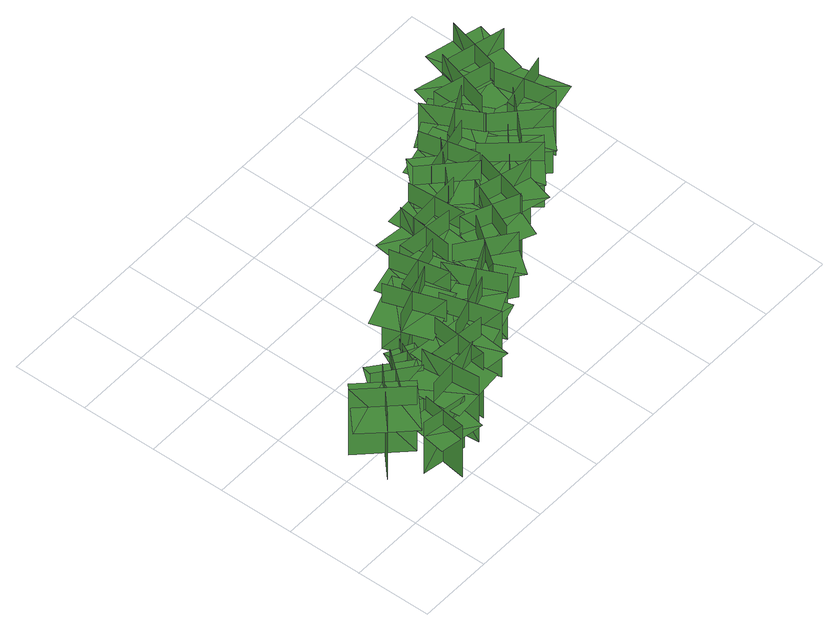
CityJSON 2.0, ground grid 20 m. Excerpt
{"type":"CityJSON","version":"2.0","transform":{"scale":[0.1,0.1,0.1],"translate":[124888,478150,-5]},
"CityObjects":{
"tree1":{"type":"SolitaryVegetationObject","geometry":[{"type":"MultiSurface","lod":"1","boundaries":[[[0,1,2]],[[0,2,3]],[[4,5,6]],[[4,6,7]],[[8,9,10]],[[8,10,11]],[[8,11,12]],[[8,12,13]]]}]},
"tree2":{"type":"SolitaryVegetationObject","geometry":[{"type":"MultiSurface","lod":"1","boundaries":[[[14,15,16]],[[14,16,17]],[[18,19,20]],[[18,20,21]],[[22,23,24]],[[22,24,25]],[[22,25,26]],[[22,26,27]]]}]},
"tree3":{"type":"SolitaryVegetationObject","geometry":[{"type":"MultiSurface","lod":"1","boundaries":[[[28,29,30]],[[28,30,31]],[[32,33,34]],[[32,34,35]],[[36,37,38]],[[36,38,39]],[[36,39,40]],[[36,40,41]]]}]},
"tree4":{"type":"SolitaryVegetationObject","geometry":[{"type":"MultiSurface","lod":"1","boundaries":[[[42,43,44]],[[42,44,45]],[[46,47,48]],[[46,48,49]],[[50,51,52]],[[50,52,53]],[[50,53,54]],[[50,54,55]]]}]},
"tree5":{"type":"SolitaryVegetationObject","geometry":[{"type":"MultiSurface","lod":"1","boundaries":[[[56,57,58]],[[56,58,59]],[[60,61,62]],[[60,62,63]],[[64,65,66]],[[64,66,67]],[[64,67,68]],[[64,68,69]]]}]},
"tree6":{"type":"SolitaryVegetationObject","geometry":[{"type":"MultiSurface","lod":"1","boundaries":[[[70,71,72]],[[70,72,73]],[[74,75,76]],[[74,76,77]],[[78,79,80]],[[78,80,81]],[[78,81,82]],[[78,82,83]]]}]},
"tree7":{"type":"SolitaryVegetationObject","geometry":[{"type":"MultiSurface","lod":"1","boundaries":[[[84,85,86]],[[84,86,87]],[[88,89,90]],[[88,90,91]],[[92,93,94]],[[92,94,95]],[[92,95,96]],[[92,96,97]]]}]},
"tree8":{"type":"SolitaryVegetationObject","geometry":[{"type":"MultiSurface","lod":"1","boundaries":[[[98,99,100]],[[98,100,101]],[[102,103,104]],[[102,104,105]],[[106,107,108]],[[106,108,109]],[[106,109,110]],[[106,110,111]]]}]},
"tree9":{"type":"SolitaryVegetationObject","geometry":[{"type":"MultiSurface","lod":"1","boundaries":[[[112,113,114]],[[112,114,115]],[[116,117,118]],[[116,118,119]],[[120,121,122]],[[120,122,123]],[[120,123,124]],[[120,124,125]]]}]},
"tree10":{"type":"SolitaryVegetationObject","geometry":[{"type":"MultiSurface","lod":"1","boundaries":[[[126,127,128]],[[126,128,129]],[[130,131,132]],[[130,132,133]],[[134,135,136]],[[134,136,137]],[[134,137,138]],[[134,138,139]]]}]},
"tree11":{"type":"SolitaryVegetationObject","geometry":[{"type":"MultiSurface","lod":"1","boundaries":[[[140,141,142]],[[140,142,143]],[[144,145,146]],[[144,146,147]],[[148,149,150]],[[148,150,151]],[[148,151,152]],[[148,152,153]]]}]},
"tree12":{"type":"SolitaryVegetationObject","geometry":[{"type":"MultiSurface","lod":"1","boundaries":[[[154,155,156]],[[154,156,157]],[[158,159,160]],[[158,160,161]],[[162,163,164]],[[162,164,165]],[[162,165,166]],[[162,166,167]]]}]},
"tree13":{"type":"SolitaryVegetationObject","geometry":[{"type":"MultiSurface","lod":"1","boundaries":[[[168,169,170]],[[168,170,171]],[[172,173,174]],[[172,174,175]],[[176,177,178]],[[176,178,179]],[[176,179,180]],[[176,180,181]]]}]},
"tree14":{"type":"SolitaryVegetationObject","geometry":[{"type":"MultiSurface","lod":"1","boundaries":[[[182,183,184]],[[182,184,185]],[[186,187,188]],[[186,188,189]],[[190,191,192]],[[190,192,193]],[[190,193,194]],[[190,194,195]]]}]},
"tree15":{"type":"SolitaryVegetationObject","geometry":[{"type":"MultiSurface","lod":"1","boundaries":[[[196,197,198]],[[196,198,199]],[[200,201,202]],[[200,202,203]],[[204,205,206]],[[204,206,207]],[[204,207,208]],[[204,208,209]]]}]},
"tree16":{"type":"SolitaryVegetationObject","geometry":[{"type":"MultiSurface","lod":"1","boundaries":[[[210,211,212]],[[210,212,213]],[[214,215,216]],[[214,216,217]],[[218,219,220]],[[218,220,221]],[[218,221,222]],[[218,222,223]]]}]},
"tree17":{"type":"SolitaryVegetationObject","geometry":[{"type":"MultiSurface","lod":"1","boundaries":[[[224,225,226]],[[224,226,227]],[[228,229,230]],[[228,230,231]],[[232,233,234]],[[232,234,235]],[[232,235,236]],[[232,236,237]]]}]},
"tree18":{"type":"SolitaryVegetationObject","geometry":[{"type":"MultiSurface","lod":"1","boundaries":[[[238,239,240]],[[238,240,241]],[[242,243,244]],[[242,244,245]],[[246,247,248]],[[246,248,249]],[[246,249,250]],[[246,250,251]]]}]},
"tree19":{"type":"SolitaryVegetationObject","geometry":[{"type":"MultiSurface","lod":"1","boundaries":[[[252,253,254]],[[252,254,255]],[[256,257,258]],[[256,258,259]],[[260,261,262]],[[260,262,263]],[[260,263,264]],[[260,264,265]]]}]},
"tree20":{"type":"SolitaryVegetationObject","geometry":[{"type":"MultiSurface","lod":"1","boundaries":[[[266,267,268]],[[266,268,269]],[[270,271,272]],[[270,272,273]],[[274,275,276]],[[274,276,277]],[[274,277,278]],[[274,278,279]]]}]},
"tree21":{"type":"SolitaryVegetationObject","geometry":[{"type":"MultiSurface","lod":"1","boundaries":[[[280,281,282]],[[280,282,283]],[[284,285,286]],[[284,286,287]],[[288,289,290]],[[288,290,291]],[[288,291,292]],[[288,292,293]]]}]},
"tree22":{"type":"SolitaryVegetationObject","geometry":[{"type":"MultiSurface","lod":"1","boundaries":[[[294,295,296]],[[294,296,297]],[[298,299,300]],[[298,300,301]],[[302,303,304]],[[302,304,305]],[[302,305,306]],[[302,306,307]]]}]},
"tree23":{"type":"SolitaryVegetationObject","geometry":[{"type":"MultiSurface","lod":"1","boundaries":[[[308,309,310]],[[308,310,311]],[[312,313,314]],[[312,314,315]],[[316,317,318]],[[316,318,319]],[[316,319,320]],[[316,320,321]]]}]}
},
"vertices":[
[170,136,13],[63,248,13],[63,248,228],[170,136,228],[173,239,13],[61,132,13],[61,132,228],[173,239,228],[173,239,168],[119,295,168],[7,188,168],[61,132,168],[115,76,168],[227,183,168],
[192,127,13],[174,6,13],[174,6,182],[192,127,182],[127,79,13],[247,61,13],[247,61,182],[127,79,182],[127,79,135],[118,19,135],[238,0,135],[247,61,135],[256,121,135],[136,139,135],
[166,268,14],[262,192,14],[262,192,183],[166,268,183],[175,187,14],[251,282,14],[251,282,183],[175,187,183],[175,187,136],[223,149,136],[299,244,136],[251,282,136],[203,320,136],[128,225,136],
[203,113,11],[357,128,11],[357,128,226],[203,113,226],[282,47,11],[267,201,11],[267,201,226],[282,47,226],[282,47,166],[359,55,166],[344,209,166],[267,201,166],[190,194,166],[205,40,166],
[277,296,22],[347,263,22],[347,263,130],[277,296,130],[294,247,22],[327,317,22],[327,317,130],[294,247,130],[294,247,100],[330,231,100],[362,301,100],[327,317,100],[292,334,100],[259,263,100],
[428,162,8],[273,177,8],[273,177,223],[428,162,223],[362,242,8],[348,88,8],[348,88,223],[362,242,223],[362,242,163],[285,250,163],[271,95,163],[348,88,163],[425,81,163],[440,235,163],
[361,396,17],[413,250,17],[413,250,232],[361,396,232],[316,303,17],[462,355,17],[462,355,232],[316,303,232],[316,303,172],[342,230,172],[488,282,172],[462,355,172],[436,428,172],[290,376,172],
[427,284,8],[472,136,8],[472,136,224],[427,284,224],[378,193,8],[526,239,8],[526,239,224],[378,193,224],[378,193,163],[401,119,163],[549,165,163],[526,239,163],[503,313,163],[355,267,163],
[539,395,16],[388,360,16],[388,360,232],[539,395,232],[452,450,16],[487,299,16],[487,299,232],[452,450,232],[452,450,171],[376,432,171],[412,282,171],[487,299,171],[563,317,171],[527,468,171],
[472,236,9],[612,302,9],[612,302,224],[472,236,224],[569,200,9],[503,340,9],[503,340,224],[569,200,224],[569,200,164],[639,233,164],[573,373,164],[503,340,164],[433,308,164],[499,167,164],
[551,359,15],[569,513,15],[569,513,231],[551,359,231],[632,423,15],[478,440,15],[478,440,231],[632,423,231],[632,423,170],[641,500,170],[487,517,170],[478,440,170],[470,363,170],[624,346,170],
[663,370,9],[572,245,9],[572,245,224],[663,370,224],[561,355,9],[686,263,9],[686,263,224],[561,355,224],[561,355,164],[515,292,164],[640,201,164],[686,263,164],[732,326,164],[607,417,164],
[716,480,15],[562,470,15],[562,470,231],[716,480,231],[639,548,15],[649,394,15],[649,394,231],[639,548,231],[639,548,170],[562,543,170],[572,389,170],[649,394,170],[727,399,170],[716,553,170],
[683,297,10],[744,440,10],[744,440,225],[683,297,225],[779,335,10],[637,396,10],[637,396,225],[779,335,225],[779,335,165],[809,406,165],[667,467,165],[637,396,165],[606,325,165],[748,264,165],
[684,572,15],[796,465,15],[796,465,231],[684,572,231],[686,469,15],[793,581,15],[793,581,231],[686,469,231],[686,469,171],[742,415,171],[849,528,171],[793,581,171],[736,635,171],[630,522,171],
[815,478,10],[775,328,10],[775,328,225],[815,478,225],[725,426,10],[875,386,10],[875,386,225],[725,426,225],[725,426,165],[705,352,165],[855,312,165],[875,386,165],[895,461,165],[745,501,165],
[865,580,13],[715,543,13],[715,543,229],[865,580,229],[777,634,13],[814,483,13],[814,483,229],[777,634,229],[777,634,168],[702,615,168],[739,465,168],[814,483,168],[889,502,168],[852,652,168],
[937,504,10],[821,401,10],[821,401,225],[937,504,225],[834,511,10],[936,395,10],[936,395,225],[834,511,225],[834,511,165],[776,460,165],[878,343,165],[936,395,165],[995,446,165],[892,562,165],
[919,552,12],[846,689,12],[846,689,227],[919,552,227],[950,650,12],[813,578,12],[813,578,227],[950,650,227],[950,650,167],[914,718,167],[777,646,167],[813,578,167],[849,509,167],[986,581,167],
[1020,557,10],[913,444,10],[913,444,225],[1020,557,225],[916,555,10],[1029,448,10],[1029,448,225],[916,555,225],[916,555,165],[863,498,165],[976,392,165],[1029,448,165],[1082,504,165],[970,611,165],
[955,593,11],[996,743,11],[996,743,227],[955,593,227],[1045,644,11],[896,685,11],[896,685,227],[1045,644,227],[1045,644,166],[1065,718,166],[916,759,166],[896,685,166],[875,610,166],[1025,569,166],
[1127,571,10],[976,537,10],[976,537,225],[1127,571,225],[1040,627,10],[1075,476,10],[1075,476,225],[1040,627,225],[1040,627,165],[965,610,165],[999,459,165],[1075,476,165],[1150,493,165],[1116,644,165],
[994,724,14],[1144,686,14],[1144,686,229],[994,724,229],[1047,635,14],[1085,785,14],[1085,785,229],[1047,635,229],[1047,635,169],[1122,616,169],[1160,766,169],[1085,785,169],[1009,804,169],[972,654,169]
]}
